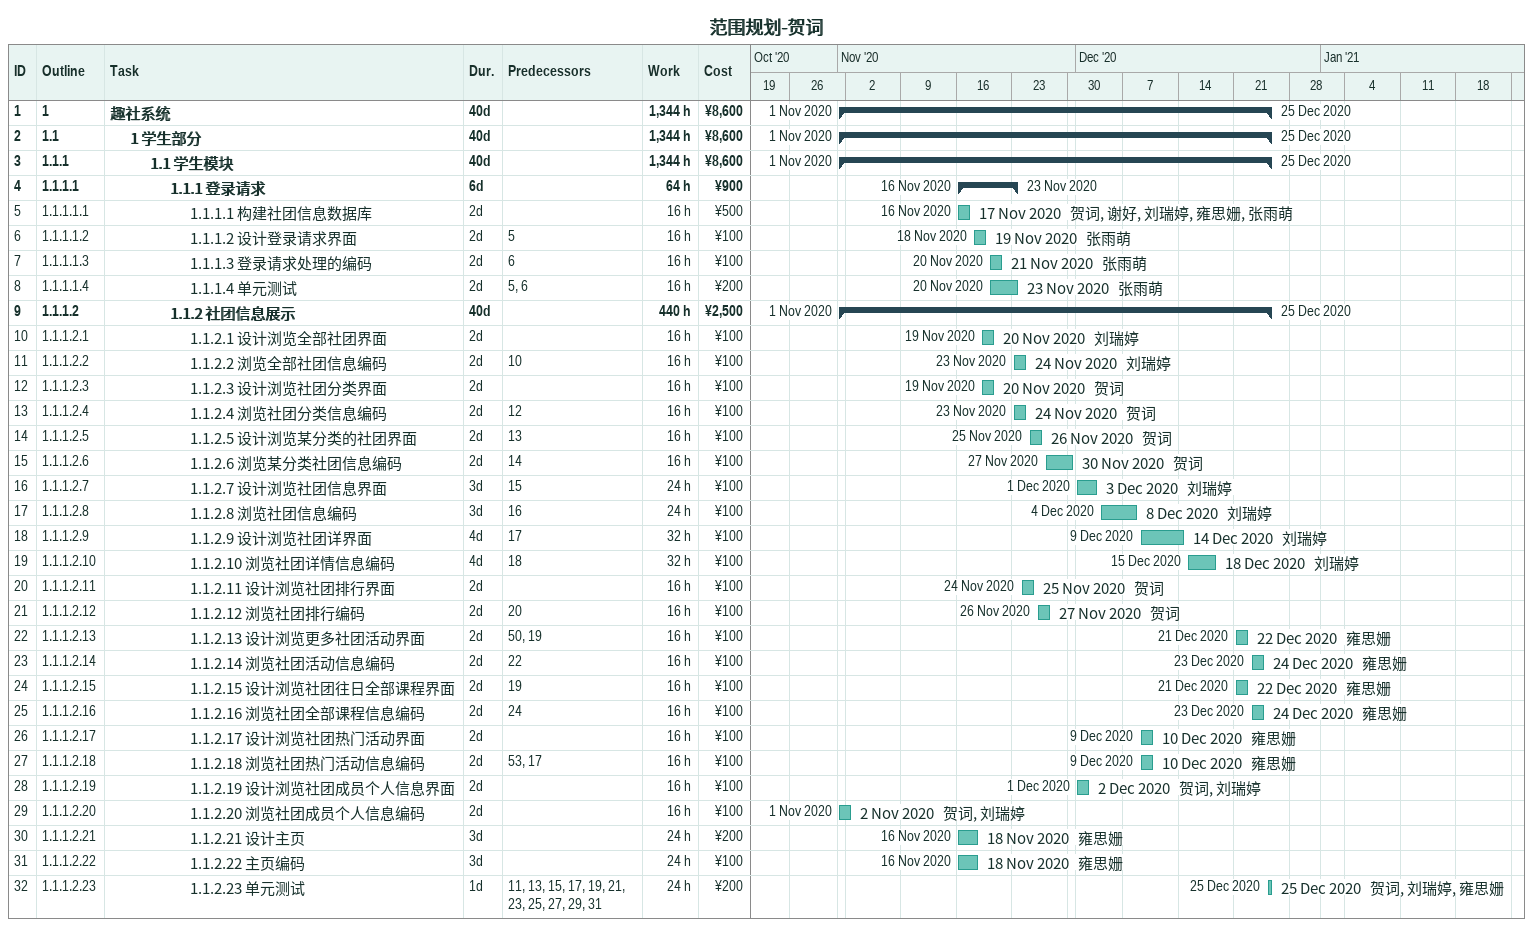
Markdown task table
范围规划-贺词

| ID | WBS | Task | Duration | Start | Finish | Predecessors | Resources | Work (h) | Cost (¥) |
|---|---|---|---|---|---|---|---|---|---|
| 1 | 1 | **趣社系统** | 40d | 2020-11-01 | 2020-12-25 |  |  | 1344 | 8600 |
| 2 | 1.1 | **1 学生部分** | 40d | 2020-11-01 | 2020-12-25 |  |  | 1344 | 8600 |
| 3 | 1.1.1 | **1.1 学生模块** | 40d | 2020-11-01 | 2020-12-25 |  |  | 1344 | 8600 |
| 4 | 1.1.1.1 | **1.1.1 登录请求** | 6d | 2020-11-16 | 2020-11-23 |  |  | 64 | 900 |
| 5 | 1.1.1.1.1 | 1.1.1.1 构建社团信息数据库 | 2d | 2020-11-16 | 2020-11-17 |  | 贺词, 谢好, 刘瑞婷, 雍思姗, 张雨萌 | 16 | 500 |
| 6 | 1.1.1.1.2 | 1.1.1.2 设计登录请求界面 | 2d | 2020-11-18 | 2020-11-19 | 5 | 张雨萌 | 16 | 100 |
| 7 | 1.1.1.1.3 | 1.1.1.3 登录请求处理的编码 | 2d | 2020-11-20 | 2020-11-21 | 6 | 张雨萌 | 16 | 100 |
| 8 | 1.1.1.1.4 | 1.1.1.4 单元测试 | 2d | 2020-11-20 | 2020-11-23 | 5, 6 | 张雨萌 | 16 | 200 |
| 9 | 1.1.1.2 | **1.1.2 社团信息展示** | 40d | 2020-11-01 | 2020-12-25 |  |  | 440 | 2500 |
| 10 | 1.1.1.2.1 | 1.1.2.1 设计浏览全部社团界面 | 2d | 2020-11-19 | 2020-11-20 |  | 刘瑞婷 | 16 | 100 |
| 11 | 1.1.1.2.2 | 1.1.2.2 浏览全部社团信息编码 | 2d | 2020-11-23 | 2020-11-24 | 10 | 刘瑞婷 | 16 | 100 |
| 12 | 1.1.1.2.3 | 1.1.2.3 设计浏览社团分类界面 | 2d | 2020-11-19 | 2020-11-20 |  | 贺词 | 16 | 100 |
| 13 | 1.1.1.2.4 | 1.1.2.4 浏览社团分类信息编码 | 2d | 2020-11-23 | 2020-11-24 | 12 | 贺词 | 16 | 100 |
| 14 | 1.1.1.2.5 | 1.1.2.5 设计浏览某分类的社团界面 | 2d | 2020-11-25 | 2020-11-26 | 13 | 贺词 | 16 | 100 |
| 15 | 1.1.1.2.6 | 1.1.2.6 浏览某分类社团信息编码 | 2d | 2020-11-27 | 2020-11-30 | 14 | 贺词 | 16 | 100 |
| 16 | 1.1.1.2.7 | 1.1.2.7 设计浏览社团信息界面 | 3d | 2020-12-01 | 2020-12-03 | 15 | 刘瑞婷 | 24 | 100 |
| 17 | 1.1.1.2.8 | 1.1.2.8 浏览社团信息编码 | 3d | 2020-12-04 | 2020-12-08 | 16 | 刘瑞婷 | 24 | 100 |
| 18 | 1.1.1.2.9 | 1.1.2.9 设计浏览社团详界面 | 4d | 2020-12-09 | 2020-12-14 | 17 | 刘瑞婷 | 32 | 100 |
| 19 | 1.1.1.2.10 | 1.1.2.10 浏览社团详情信息编码 | 4d | 2020-12-15 | 2020-12-18 | 18 | 刘瑞婷 | 32 | 100 |
| 20 | 1.1.1.2.11 | 1.1.2.11 设计浏览社团排行界面 | 2d | 2020-11-24 | 2020-11-25 |  | 贺词 | 16 | 100 |
| 21 | 1.1.1.2.12 | 1.1.2.12 浏览社团排行编码 | 2d | 2020-11-26 | 2020-11-27 | 20 | 贺词 | 16 | 100 |
| 22 | 1.1.1.2.13 | 1.1.2.13 设计浏览更多社团活动界面 | 2d | 2020-12-21 | 2020-12-22 | 50, 19 | 雍思姗 | 16 | 100 |
| 23 | 1.1.1.2.14 | 1.1.2.14 浏览社团活动信息编码 | 2d | 2020-12-23 | 2020-12-24 | 22 | 雍思姗 | 16 | 100 |
| 24 | 1.1.1.2.15 | 1.1.2.15 设计浏览社团往日全部课程界面 | 2d | 2020-12-21 | 2020-12-22 | 19 | 雍思姗 | 16 | 100 |
| 25 | 1.1.1.2.16 | 1.1.2.16 浏览社团全部课程信息编码 | 2d | 2020-12-23 | 2020-12-24 | 24 | 雍思姗 | 16 | 100 |
| 26 | 1.1.1.2.17 | 1.1.2.17 设计浏览社团热门活动界面 | 2d | 2020-12-09 | 2020-12-10 |  | 雍思姗 | 16 | 100 |
| 27 | 1.1.1.2.18 | 1.1.2.18 浏览社团热门活动信息编码 | 2d | 2020-12-09 | 2020-12-10 | 53, 17 | 雍思姗 | 16 | 100 |
| 28 | 1.1.1.2.19 | 1.1.2.19 设计浏览社团成员个人信息界面 | 2d | 2020-12-01 | 2020-12-02 |  | 贺词, 刘瑞婷 | 16 | 100 |
| 29 | 1.1.1.2.20 | 1.1.2.20 浏览社团成员个人信息编码 | 2d | 2020-11-01 | 2020-11-02 |  | 贺词, 刘瑞婷 | 16 | 100 |
| 30 | 1.1.1.2.21 | 1.1.2.21 设计主页 | 3d | 2020-11-16 | 2020-11-18 |  | 雍思姗 | 24 | 200 |
| 31 | 1.1.1.2.22 | 1.1.2.22 主页编码 | 3d | 2020-11-16 | 2020-11-18 |  | 雍思姗 | 24 | 100 |
| 32 | 1.1.1.2.23 | 1.1.2.23 单元测试 | 1d | 2020-12-25 | 2020-12-25 | 11, 13, 15, 17, 19, 21, 23, 25, 27, 29, 31 | 贺词, 刘瑞婷, 雍思姗 | 24 | 200 |
